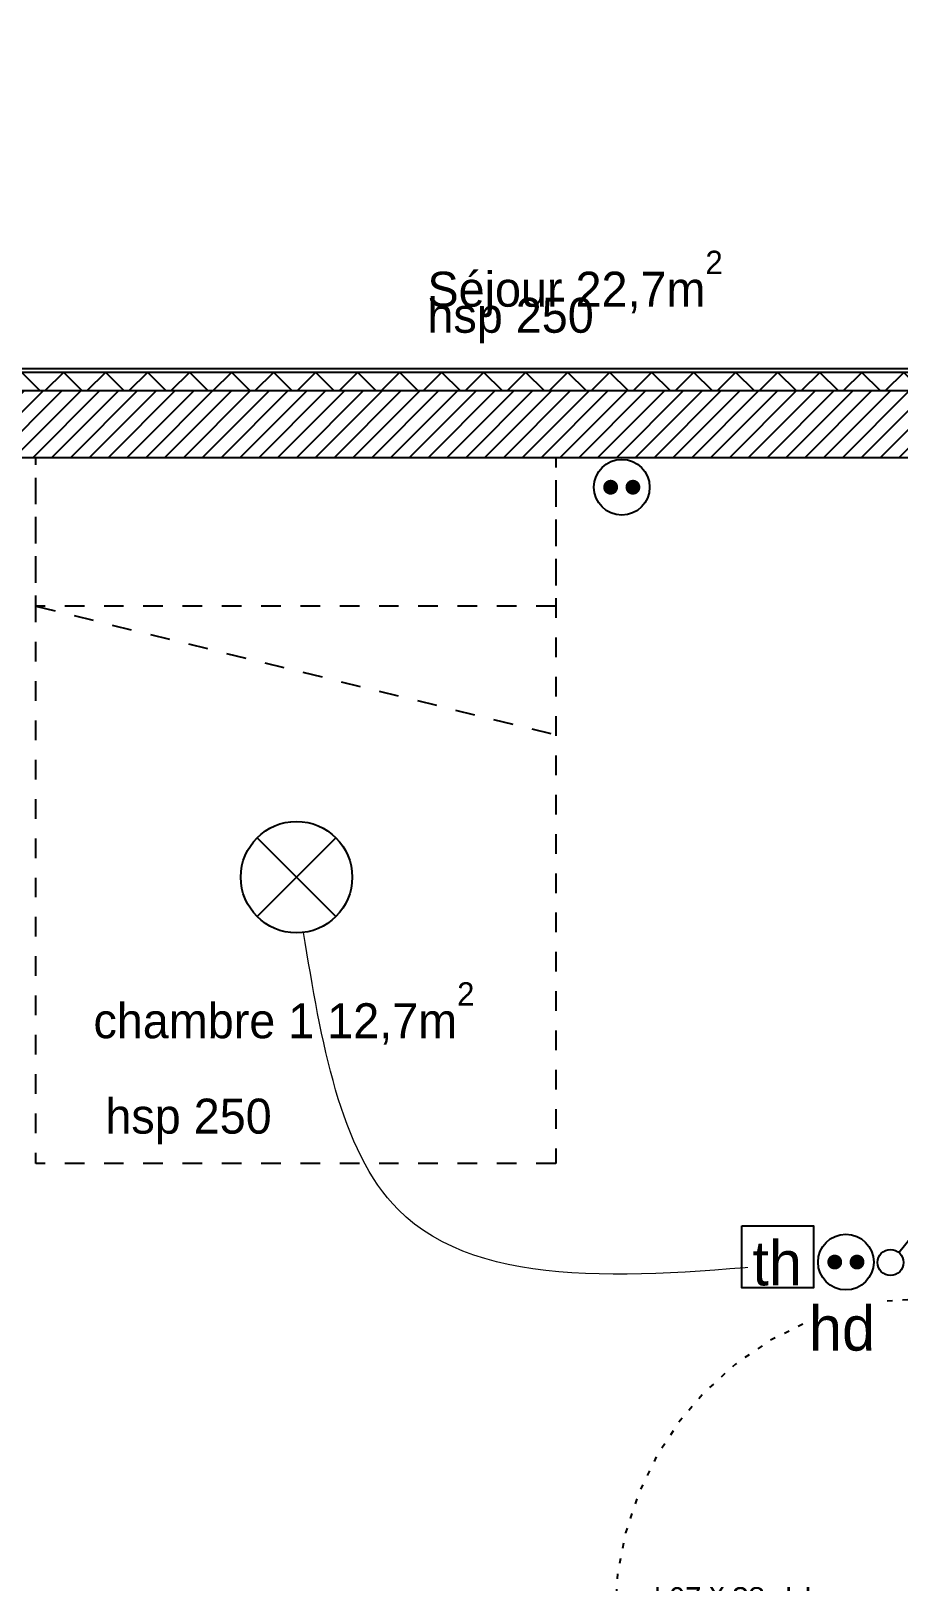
# Model space of a CAD drawing. Header units: centimetres. Extents: x 2648 to 12729, y 1890 to 6224.
# Drawn here: x 8561.4 to 8795.1, y 2949.7 to 3367.2 of the extents above; entities that cross this region are included whole.
import ezdxf

# ---------------------------------------------------------------- set-up
doc = ezdxf.new("R2010")
doc.units = ezdxf.units.CM
doc.linetypes.add('Style de ligne -18', pattern=[0.164042, 0.054681, -0.109361])
doc.linetypes.add('VW-01', pattern=[0.41656, 0.20828, -0.20828])
for name, color, linetype in [('B GÈnÈral_Hatch', 252, 'Continuous'), ('B Général', 252, 'Continuous'), ('C ANNOTATIONS-prestations', 252, 'Continuous'), ('C ANNOTATIONS-texte', 252, 'Continuous'), ('D SURFACES-shab', 252, 'Continuous')]:
    doc.layers.add(name, color=color, linetype=linetype)
doc.layers.add('prlm-ELEC-CFO', color=10, linetype='Continuous', lineweight=25)
doc.styles.add('Eurostile', font='Eurosti.TTF')
doc.styles.add('prlm-elec-cfa', font='comic.ttf', dxfattribs={"height": 12})
doc.styles.add('prlm-elec-cfo', font='comic.ttf', dxfattribs={"height": 12})

# ---------------------------------------------------------------- blocks, each defined once
blk = doc.blocks.new('xi.PTCE')
at = {"layer": 'prlm-ELEC-CFO', "color": 0}
for points in [[(-10.61, 10.61), (10.61, -10.61)], [(10.61, 10.61), (-10.61, -10.61)]]:
    blk.add_lwpolyline(points, dxfattribs=at)
at = {"layer": 'prlm-ELEC-CFO', "color": 0, "linetype": 'ByBlock'}
blk.add_circle((0, 0), 15, dxfattribs=at)
blk = doc.blocks.new('xi.PC')
at = {"color": 0, "lineweight": 5}
blk.add_wipeout([(-7.5, -7.5), (7.5, -7.5), (7.5, 7.5), (-7.5, 7.5)], dxfattribs=at).dxf.layer = 'prlm-ELEC-CFO'
at = {"layer": 'prlm-ELEC-CFO', "color": 0, "linetype": 'ByBlock', "lineweight": 5, "const_width": 2}
for points in [[(-4, 0, 1), (-2, 0, 1)], [(2, 0, 1), (4, 0, 1)]]:
    blk.add_lwpolyline(points, format="xyb", close=True, dxfattribs=at)
at = {"layer": 'prlm-ELEC-CFO', "color": 0, "linetype": 'ByBlock', "lineweight": -2}
blk.add_circle((0, 0), 7.5, dxfattribs=at)
blk = doc.blocks.new('xi.SA')
at = {"layer": 'prlm-ELEC-CFO', "color": 0}
blk.add_lwpolyline([(0.2, -1.28), (5.5, 5.28)], dxfattribs=at)
blk.add_circle((-2, -4), 3.5, dxfattribs=at)
blk = doc.blocks.new('xi.PCHD')
at = {"color": 0, "lineweight": 5}
blk.add_wipeout([(-7.5, -7.5), (7.5, -7.5), (7.5, 7.5), (-7.5, 7.5)], dxfattribs=at).dxf.layer = 'prlm-ELEC-CFO'
at = {"layer": 'prlm-ELEC-CFO', "color": 0, "linetype": 'ByBlock', "lineweight": 5, "const_width": 2}
for points in [[(-4, 0, 1), (-2, 0, 1)], [(2, 0, 1), (4, 0, 1)]]:
    blk.add_lwpolyline(points, format="xyb", close=True, dxfattribs=at)
at = {"layer": 'prlm-ELEC-CFO', "color": 0, "linetype": 'ByBlock', "lineweight": -2}
blk.add_circle((0, 0), 7.5, dxfattribs=at)
blk = doc.blocks.new('B 80.PP 80')
at = {"layer": 'B Général', "flags": 128}
blk.add_lwpolyline([(-43, 2.5), (-43, 85.5), (-39, 85.5), (-39, 2.5)], close=True, dxfattribs=at)
at = {"layer": 'B Général', "linetype": 'Style de ligne -18', "ltscale": 25.4, "flags": 128}
blk.add_lwpolyline([(46, 2.5), (45.27, 13.33), (43.1, 23.98), (39.53, 34.26), (34.61, 44), (28.44, 53.03), (21.1, 61.19), (12.74, 68.35), (3.5, 74.38), (-6.47, 79.18), (-17, 82.67), (-27.91, 84.79), (-39, 85.5)], dxfattribs=at)
at = {"layer": 'B Général', "linetype": 'Continuous', "flags": 128}
for points in [[(-45, 2.5), (-43, 2.5), (-43, 0), (-40, 0), (-40, -2.5), (-45, -2.5)], [(48, 2.5), (46, 2.5), (46, 0), (43, 0), (43, -2.5), (48, -2.5), (48, -2.5), (48, -2.5), (48, 1.79), (48, 1.79)]]:
    blk.add_lwpolyline(points, close=True, dxfattribs=at)
at = {"layer": 'C ANNOTATIONS-prestations', "insert": (-37.5, 32.5), "char_height": 5.8825, "attachment_point": 1, "rotation": 90, "line_spacing_factor": 0.894142, "style": 'Eurostile'}
blk.add_mtext('PP 83 x 204', dxfattribs=at)
blk = doc.blocks.new('B 80.Groupe-3-1')
at = {"layer": 'B Général', "linetype": 'VW-01', "ltscale": 25.4}
blk.add_line((70, -114.99), (-70, -80.35), dxfattribs=at)
at = {"layer": 'B Général', "linetype": 'VW-01', "ltscale": 25.4, "flags": 128}
for points in [[(-70, 35), (70, 35), (70, -155), (-70, -155)], [(-70, -114.99), (70, -114.99), (70, -155), (-70, -155)]]:
    blk.add_lwpolyline(points, close=True, dxfattribs=at)

msp = doc.modelspace()

# ---------------------------------------------------------------- hatches: boundary and pattern name
at = {"layer": 'B GÈnÈral_Hatch', "linetype": 'Continuous'}
h = msp.add_hatch(dxfattribs=at)
h.set_pattern_fill('02_ISOLANT', color=256, style=0, pattern_type=2)
h.set_pattern_definition([(45, (0, 0), (-5.656854, 5.656854), []), (135, (0, 0), (5.656854, 5.656854), [])])
h.paths.add_polyline_path([(8452.485, 3275.389), (8452.485, 3270.389), (8976.796, 3270.389), (8976.796, 3275.389)])
h = msp.add_hatch(dxfattribs=at)
h.set_pattern_fill('50_BETON', color=256, style=0, pattern_type=2)
h.set_pattern_definition([(45, (0, 0), (2.4253472, -2.6458333), [])])
h.paths.add_polyline_path([(9042.796, 3252.389), (9042.796, 3270.389), (8442.485, 3270.389), (8442.485, 3252.389)])

# ---------------------------------------------------------------- linework, layer by layer
at = {"layer": 'B Général', "linetype": 'Continuous'}
for p, q in [((8452.485, 3276.389), (8976.796, 3276.389)), ((8452.485, 3276.389), (8976.796, 3276.389)), ((8452.485, 3275.389), (8976.796, 3275.389)), ((8452.485, 3270.389), (9042.796, 3270.389)), ((8452.485, 3270.389), (8976.796, 3270.389)), ((8452.485, 3270.389), (8976.796, 3270.389)), ((8452.485, 3252.389), (9042.796, 3252.389))]:
    msp.add_line(p, q, dxfattribs=at)
at = {"layer": 'B Général', "linetype": 'Continuous', "lineweight": 18}
for p, q in [((8452.485, 3270.389), (9042.796, 3270.389)), ((8452.485, 3252.389), (9042.796, 3252.389))]:
    msp.add_line(p, q, dxfattribs=at)
at = {"layer": 'D SURFACES-shab', "lineweight": 18, "flags": 128}
for points in [[(8817.796, 3749.48), (8452.485, 3749.48), (8452.485, 3276.389), (8976.796, 3276.389), (8976.797, 3336.389), (9036.795, 3336.389), (9036.796, 3519.889), (8975.796, 3519.889), (8975.796, 3549.889), (8817.796, 3549.889)], [(8452.485, 3252.389), (8452.485, 2921.691), (8801.65, 2921.691), (8801.65, 3122.389), (8892.107, 3122.389), (8892.107, 3252.389)]]:
    msp.add_lwpolyline(points, close=True, dxfattribs=at)
at = {"layer": 'prlm-ELEC-CFO', "lineweight": 13}
msp.add_spline([(8770.069, 3035.8), (8660.235, 3049.951), (8634.76, 3124.548)], degree=3, dxfattribs=at)

# ---------------------------------------------------------------- block references
at = {"layer": 'B Général'}
for name, p, rotation in [('B 80.Groupe-3-1', (8632.699, 3097.389), 180), ('B 80.PP 80', (8804.15, 2979.94), 90)]:
    msp.add_blockref(name, p, dxfattribs=dict(at, rotation=rotation))
at = {"layer": 'prlm-ELEC-CFO'}
for name, p in [('xi.PTCE', (8632.867, 3139.429)), ('xi.SA', (8794.838, 3039.701))]:
    msp.add_blockref(name, p, dxfattribs=at)

# ---------------------------------------------------------------- texts
at = {"layer": 'C ANNOTATIONS-prestations', "char_height": 9.412, "width": 106.0944, "attachment_point": 1, "line_spacing_factor": 0.894142, "style": 'Eurostile'}
for insert in [(8668.131, 3295.383), (8581.389, 3079.809)]:
    msp.add_mtext('hsp 250', dxfattribs=dict(at, insert=insert))
at = {"layer": 'C ANNOTATIONS-texte', "char_height": 9.412, "attachment_point": 1, "line_spacing_factor": 0.894142, "style": 'Eurostile'}
for s, insert, width in [('Séjour 22,7m{\\H0.6667x;\\S2^ ;}', (8668.131, 3308.049), 108.05234), ('chambre 1 12,7m{\\H0.6667x;\\S2^ ;}', (8578.178, 3111.134), 127.73171)]:
    msp.add_mtext(s, dxfattribs=dict(at, insert=insert, width=width))

# ---------------------------------------------------------------- next in the draw order: block references
at = {"layer": 'prlm-ELEC-CFO'}
for name, p in [('xi.PC', (8720.465, 3244.389)), ('xi.PCHD', (8780.817, 3035.822))]:
    msp.add_blockref(name, p, dxfattribs=at)

# ---------------------------------------------------------------- next in the draw order: texts
at = {"layer": 'prlm-ELEC-CFO', "lineweight": 20, "char_height": 12, "attachment_point": 5, "line_spacing_factor": 0.8, "bg_fill": 3, "box_fill_scale": 1.1, "bg_fill_color": 256, "bg_fill_transparency": 0}
for s, insert, style in [('th', (8762.318, 3035.466), 'prlm-elec-cfa'), ('hd', (8779.777, 3017.907), 'prlm-elec-cfo')]:
    msp.add_mtext(s, dxfattribs=dict(at, insert=insert, style=style))

# ---------------------------------------------------------------- next in the draw order: linework, layer by layer
at = {"layer": 'prlm-ELEC-CFO'}
msp.add_lwpolyline([(8752.784, 3045.556), (8772.094, 3045.556), (8772.094, 3028.879), (8752.784, 3028.879)], close=True, dxfattribs=at)

doc.saveas('drawing.dxf')
